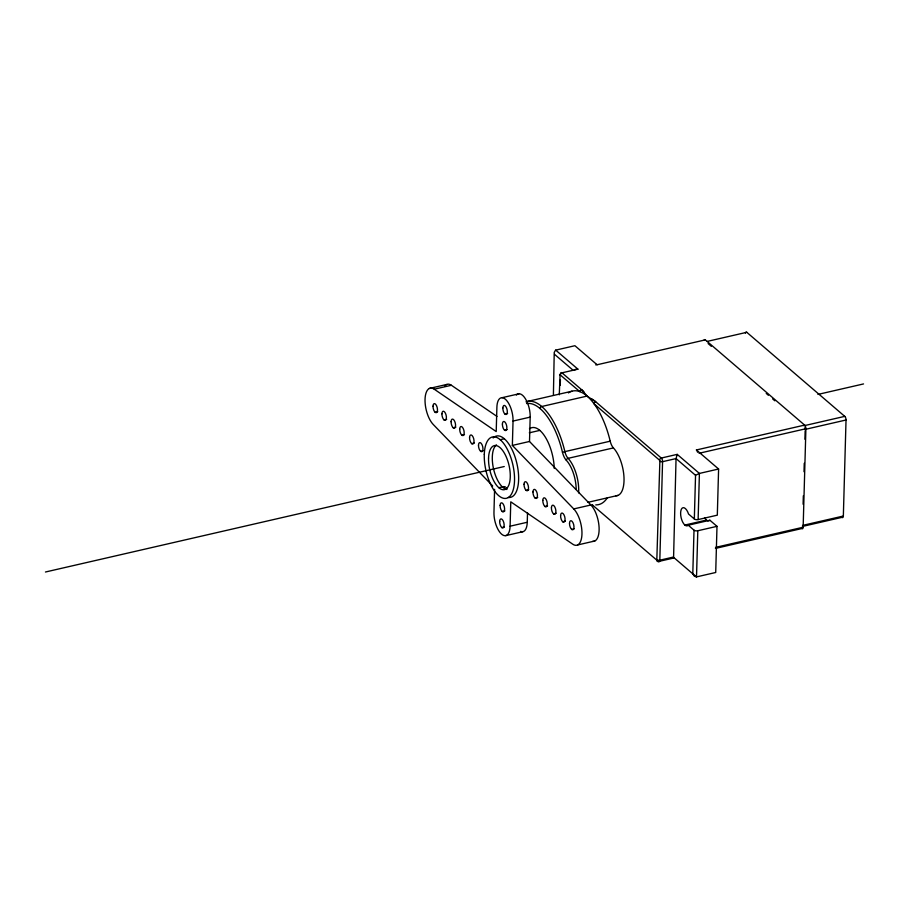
<?xml version="1.0" encoding="UTF-8"?>
<svg xmlns="http://www.w3.org/2000/svg" width="909" height="909" viewBox="0 0 909 909"><rect width="100%" height="100%" fill="white"/><g stroke="black" fill="none" stroke-linecap="round" stroke-linejoin="round"><path stroke-width="1.36" d="M673.796 558.376L674.296 557.899L658.4 561.523A1.863 1.443 -49.4 0 1 656.809 560.239L659.889 460.488L594.009 403.789A1.863 1.443 -49.4 0 1 595.69 401.755L587.021 396.097L582.271 390.268L561.978 372.826A2.795 1.227 77.1 0 0 560.569 373.974M494.598 489.349L493.962 512.346A16.771 7.34 77.1 0 0 501.62 534.174A16.771 7.34 77.1 0 0 510.097 526.197L527.254 522.255L527.515 512.778M510.097 526.197L510.778 501.836L572.761 544.196A19.941 8.726 77.1 0 0 581.965 534.026A19.941 8.726 77.1 0 0 573.749 508.926L512.358 445.421L513.04 421.06A16.771 7.34 77.1 0 0 505.381 399.233A16.771 7.34 77.1 0 0 496.893 407.209L496.212 431.57L434.241 389.211A19.941 8.726 77.1 0 0 425.037 399.381A19.941 8.726 77.1 0 0 433.252 424.492L492.689 485.974M592.634 541.355A19.941 8.726 77.1 0 0 599.088 527.447A19.941 8.726 77.1 0 0 590.895 504.984L529.504 441.479L530.186 417.117A16.771 7.34 77.1 0 0 525.391 398.744A16.771 7.34 77.1 0 0 516.38 395.097M553.399 395.176L554.229 352.408L555.524 350.181L574.908 345.715L597.099 364.759L705.316 339.875L804.624 425.094A2.795 1.227 77.1 0 1 805.897 428.73L803.147 527.243A2.795 1.227 77.1 0 1 801.738 528.572L715.44 548.411M559.285 394.836L560.069 374.781L579.942 391.711A1.863 1.443 -49.4 0 1 581.624 389.688L582.271 390.268A50.665 23.236 1.6 0 1 583.942 392.04L584.033 392.143M560.251 385.325L560.41 379.735M704.623 517.664A9.317 4.079 77.1 0 0 709.884 520.232L716.996 526.334L715.713 572.488L696.396 576.931L694.317 576.158L692.794 573.829L694.01 530.163L688.238 525.209A9.317 4.079 77.1 0 1 681.807 520.039A9.317 4.079 77.1 0 1 682.136 508.165A9.317 4.079 77.1 0 1 688.556 514.028L694.328 518.982A2.795 1.284 1.6 0 0 698.123 519.573L717.315 515.164L718.599 469.01L696.408 449.966L804.624 425.094M694.328 518.982L695.544 475.316L699.157 473.487L718.599 469.01M716.996 526.334L697.805 530.754L696.521 576.897L693.351 574.181M698.123 519.573L699.407 473.419L677.216 454.375L661.286 458.045A1.863 1.443 -49.4 0 0 659.616 460.068L659.65 460.102M803.101 504.234L803.34 495.769M804.01 471.76L804.249 463.283M804.919 439.274L805.147 430.809M802.454 526.436L841.927 517.369A2.795 1.227 77.1 0 0 843.347 516.039L846.029 420.003A2.795 1.227 77.1 0 0 844.756 416.367L746.789 332.308L707.316 341.386M574.204 370.406L575.59 369.315L577.908 369.168L555.717 350.124M677.216 454.375L676.046 458.579L673.558 558.342M526.561 403.562A56.381 24.668 77.1 0 1 562.444 452.182L610.2 441.183A9.317 4.079 77.1 0 0 613.416 447.91A26.327 11.522 77.1 0 1 623.983 477.305A26.327 11.522 77.1 0 1 615.723 495.735M505.711 535.64L522.857 531.697M587.975 502.325L617.95 495.405M429.378 388.45L446.524 384.507M434.241 389.211L451.387 385.268L496.996 416.436M577.908 369.168L561.978 372.826A1.863 1.443 -49.4 0 0 560.296 374.86M435.138 412.288L437.774 411.675M501.995 397.71L519.141 393.767M444.046 419.935L446.683 419.322M527.799 401.369L571.977 391.211M504.972 414.106L507.608 413.493M587.021 396.097L541.696 406.516A1.863 1.443 -49.4 0 0 540.014 408.55M453.216 427.798L455.852 427.196M513.04 421.06L530.186 417.117M461.84 435.195L464.476 434.593M504.518 430.173L507.154 429.571M471.68 443.637L474.316 443.035M529.311 432.809L539.81 430.389M500.2 439.706L504.279 438.763M480.611 451.307L483.258 450.705M512.358 445.421L529.504 441.479M45.45 572.011L504.245 466.533M817.941 394.415L863.55 383.928M613.416 447.91L568.08 458.341A1.863 1.341 -43.1 0 0 566.307 460.272A24.463 10.703 77.1 0 1 576.181 489.235M498.859 487.713L503.961 486.542M502.927 487.394L505.37 486.838M803.92 425.753L844.756 416.367M526.152 490.383L528.788 489.769M699.055 453.284L805.897 428.73M846.029 420.003L805.192 429.389A2.795 1.227 77.1 0 0 804.942 427.594M535.094 498.052L537.73 497.439M502.245 511.517L504.881 510.903M544.934 506.495L547.57 505.881M573.749 508.926L590.895 504.984M553.547 513.892L556.183 513.278M501.802 527.584L504.438 526.97M562.716 521.755L565.353 521.152M571.636 529.402L574.272 528.799M577.624 544.957L594.77 541.014M684.863 525.061L706.498 520.084M688.238 525.209L709.884 520.232M802.511 525.425L843.347 516.039M715.485 547.4L803.147 527.243M591.884 399.017L592.691 399.551A49.245 22.589 1.6 0 1 595.247 401.369L661.286 458.045A2.795 1.227 77.1 0 1 662.57 461.681L659.82 560.194A2.795 1.227 77.1 0 1 658.4 561.523L592.282 504.87M708.1 343.545L711.338 346.318M766.242 393.427L768.389 395.267M772.695 398.971L774.854 400.812M554.535 354.328L573.011 370.179M695.544 475.316L676.046 458.579L662.57 461.681A1.863 0.852 1.6 0 1 660.036 461.283M692.794 573.829L673.296 557.092L659.82 560.194A1.863 0.852 1.6 0 1 657.287 559.796M525.993 401.835A58.244 25.486 77.1 0 1 564.875 451.603A9.317 4.079 77.1 0 0 568.08 458.341A26.327 11.522 77.1 0 1 578.613 492.917M566.307 460.272A11.181 4.897 77.1 0 1 562.444 452.182M607.246 497.939A58.244 25.486 77.1 0 1 595.781 504.881M568.42 392.915A58.244 25.486 77.1 0 1 610.2 441.183M697.805 530.754A2.795 1.284 1.6 0 1 694.01 530.163M559.83 375.303A1.863 0.852 1.6 0 1 560.444 374.19M696.408 449.966A2.795 1.227 77.1 0 1 697.544 452.205M704.02 340.375A2.795 1.227 77.1 0 1 705.316 339.875M595.895 364.998A2.795 1.227 77.1 0 1 597.099 364.759M745.425 333.114A2.795 1.227 77.1 0 1 746.789 332.308M592.679 505.256A1.863 1.443 -49.4 0 1 592.202 505.256M507.006 488.019A23.304 10.192 77.1 0 1 506.188 487.485M506.961 489.474A23.304 10.192 77.1 0 1 493.632 469.271A23.304 10.192 77.1 0 1 496.45 444.876M493.144 437.968A31.451 13.76 77.1 0 1 516.551 462.113A31.451 13.76 77.1 0 1 508.176 497.439M529.436 428.843A31.69 13.862 77.1 0 1 545.207 436.922A31.69 13.862 77.1 0 1 554.263 468.465M444.66 386.086A19.941 8.726 77.1 0 1 451.387 385.268M527.254 522.255A16.771 7.34 77.1 0 1 520.573 531.401M524.027 484.27A4.659 2.034 77.1 0 0 527.265 490.792A4.659 2.034 77.1 0 0 527.515 483.668A4.659 2.034 77.1 0 0 524.027 484.27M532.969 491.939A4.659 2.034 77.1 0 0 536.208 498.462A4.659 2.034 77.1 0 0 536.446 491.337A4.659 2.034 77.1 0 0 532.969 491.939M542.809 500.382A4.659 2.034 77.1 0 0 546.036 506.904A4.659 2.034 77.1 0 0 546.286 499.78A4.659 2.034 77.1 0 0 542.809 500.382M551.422 507.779A4.659 2.034 77.1 0 0 554.66 514.301A4.659 2.034 77.1 0 0 554.91 507.165A4.659 2.034 77.1 0 0 551.422 507.779M560.592 515.642A4.659 2.034 77.1 0 0 563.83 522.164A4.659 2.034 77.1 0 0 564.08 515.039A4.659 2.034 77.1 0 0 560.592 515.642M569.511 523.289A4.659 2.034 77.1 0 0 572.75 529.811A4.659 2.034 77.1 0 0 572.988 522.686A4.659 2.034 77.1 0 0 569.511 523.289M499.677 521.471A4.659 2.034 77.1 0 0 502.916 527.993A4.659 2.034 77.1 0 0 503.154 520.868A4.659 2.034 77.1 0 0 499.677 521.471M500.12 505.404A4.659 2.034 77.1 0 0 503.359 511.926A4.659 2.034 77.1 0 0 503.609 504.802A4.659 2.034 77.1 0 0 500.12 505.404M433.014 406.175A4.659 2.034 77.1 0 0 436.252 412.697A4.659 2.034 77.1 0 0 436.49 405.573A4.659 2.034 77.1 0 0 433.014 406.175M441.922 413.822A4.659 2.034 77.1 0 0 445.16 420.344A4.659 2.034 77.1 0 0 445.41 413.22A4.659 2.034 77.1 0 0 441.922 413.822M451.091 421.685A4.659 2.034 77.1 0 0 454.33 428.207A4.659 2.034 77.1 0 0 454.58 421.083A4.659 2.034 77.1 0 0 451.091 421.685M459.715 429.082A4.659 2.034 77.1 0 0 462.954 435.604A4.659 2.034 77.1 0 0 463.192 428.48A4.659 2.034 77.1 0 0 459.715 429.082M469.555 437.524A4.659 2.034 77.1 0 0 472.794 444.046A4.659 2.034 77.1 0 0 473.032 436.922A4.659 2.034 77.1 0 0 469.555 437.524M478.486 445.194A4.659 2.034 77.1 0 0 481.725 451.716A4.659 2.034 77.1 0 0 481.975 444.592A4.659 2.034 77.1 0 0 478.486 445.194M502.393 424.06A4.659 2.034 77.1 0 0 505.631 430.582A4.659 2.034 77.1 0 0 505.881 423.458A4.659 2.034 77.1 0 0 502.393 424.06M502.847 407.993A4.659 2.034 77.1 0 0 506.086 414.515A4.659 2.034 77.1 0 0 506.324 407.391A4.659 2.034 77.1 0 0 502.847 407.993M484.292 454.318A31.451 13.76 77.1 0 0 506.143 498.359A31.451 13.76 77.1 0 0 507.813 450.25A31.451 13.76 77.1 0 0 484.292 454.318M488.553 458.068A22.6 9.885 77.1 0 0 504.245 489.712A22.6 9.885 77.1 0 0 505.449 455.148A22.6 9.885 77.1 0 0 488.553 458.068"/></g></svg>
